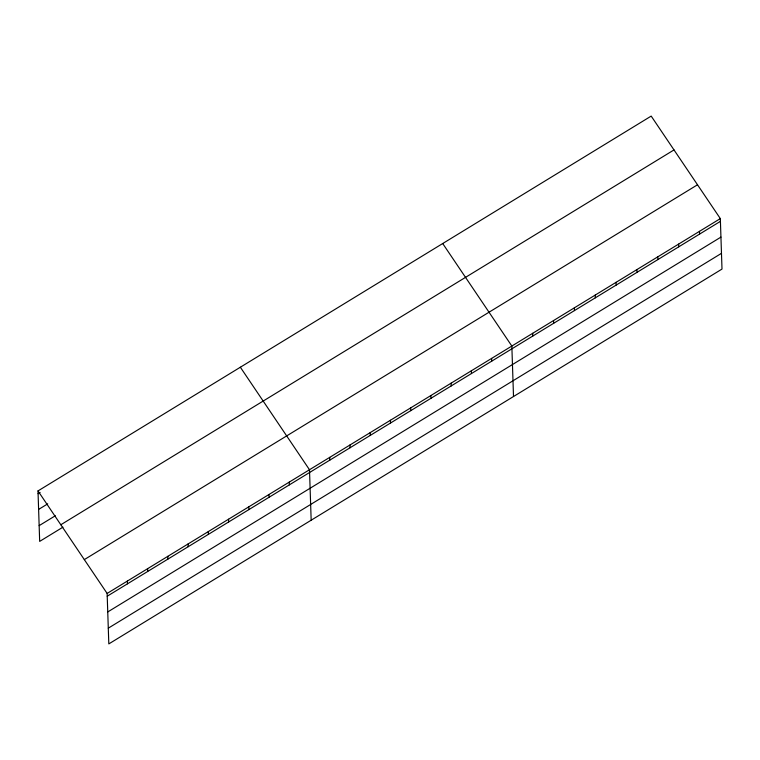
<?xml version="1.0" encoding="UTF-8"?>
<svg xmlns="http://www.w3.org/2000/svg" width="760" height="760" viewBox="0 0 760 760"><rect width="100%" height="100%" fill="white"/><g stroke="black" fill="none" stroke-linecap="round" stroke-linejoin="round"><path stroke-width="1.14" d="M38 490.922L651.187 116.09L720.328 218.605L722 269.078L108.813 643.91L107.131 593.436L38 490.922L39.672 541.395L62.947 527.164M38.095 493.677L40.118 492.442M38.617 509.418L47.718 503.861M39.149 525.644L55.337 515.755M60.819 524.751L674.006 149.919M84.322 559.607L697.509 184.775M107.131 593.436L720.328 218.605M107.227 596.201L720.413 221.359M107.749 611.942L720.936 237.111M108.29 628.168L721.477 253.337M442.709 243.532L511.841 346.047L513.513 396.52M240.35 367.222L309.491 469.747L311.163 520.22M699.475 231.353L699.57 234.108M678.632 244.093L678.718 246.848M657.78 256.842L657.875 259.597M636.928 269.581L637.022 272.337M616.084 282.33L616.17 285.085M595.232 295.07L595.327 297.825M574.389 307.819L574.475 310.574M553.536 320.558L553.631 323.313M532.693 333.308L532.779 336.062M491.606 358.416L491.701 361.18M471.371 370.794L471.466 373.549M451.136 383.163L451.231 385.918M430.901 395.533L430.996 398.287M410.666 407.901L410.751 410.656M390.431 420.27L390.516 423.026M370.196 432.639L370.281 435.394M349.961 445.008L350.047 447.763M329.726 457.377L329.812 460.132M289.256 482.115L289.341 484.87M269.021 494.484L269.106 497.239M248.786 506.853L248.872 509.608M228.551 519.222L228.636 521.977M208.316 531.591L208.401 534.346M188.081 543.961L188.166 546.716M167.836 556.329L167.931 559.084M147.601 568.698L147.696 571.453M127.366 581.067L127.461 583.832"/></g></svg>
